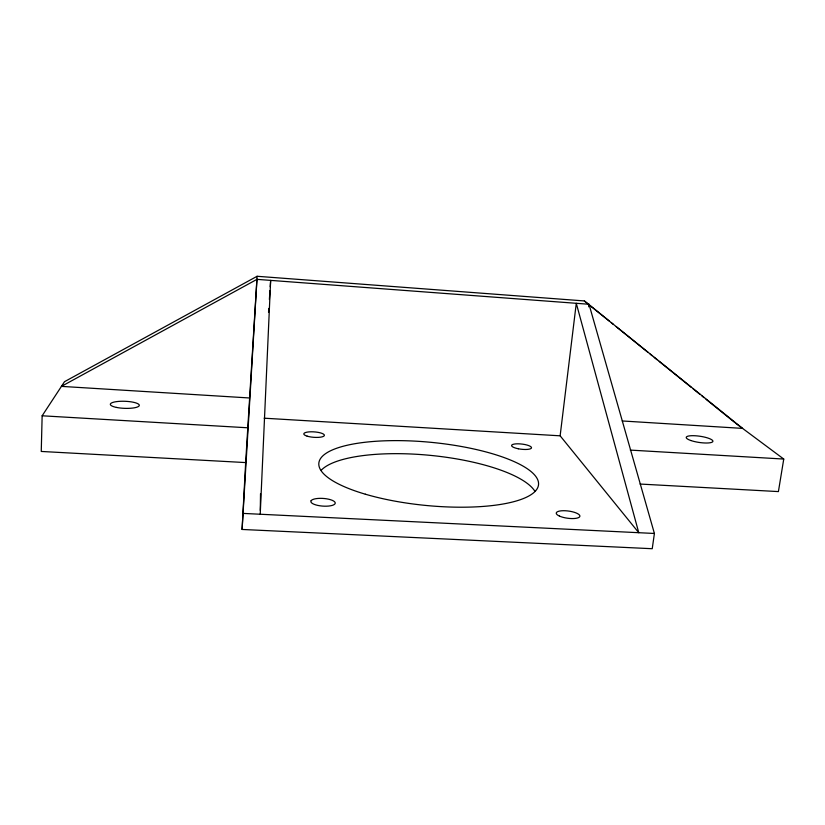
<?xml version="1.0" encoding="UTF-8"?>
<svg xmlns="http://www.w3.org/2000/svg" width="825" height="825" viewBox="0 0 825 825"><rect width="100%" height="100%" fill="white"/><g stroke="black" fill="none" stroke-linecap="round" stroke-linejoin="round"><path stroke-width="1.24" d="M260.288 510.397L260.514 493.721M257.101 276.282L64.505 381.697L42.147 415.79L41.25 451.45L245.664 462.577L257.101 276.282L584.358 300.939L742.562 428.392L622.246 420.967M260.226 514.243L270.652 280.387L270.229 286.76M249.439 397.97L61.432 386.378L256.957 279.355L589.009 304.26L654.4 533.466L652.235 548.718L242.096 529.454L245.664 462.577M242.096 529.454L256.957 279.355M268.548 312.252L268.795 308.426M269.383 299.506L269.971 290.586M560.134 435.817L576.283 303.301L638.767 532.702L560.134 435.817L264.134 418.192M588.689 306.817L589.009 304.26M735.962 423.472L783.75 459.051L778.408 491.587L640.087 484.048M243.127 513.408L654.4 533.466M42.147 415.79L247.871 427.793M630.279 450.099L783.75 459.051M584.358 300.939L609.293 321.09M611.284 322.709L613.284 324.318M616.275 326.731L648.192 352.533M650.183 354.142L652.183 355.761M654.173 357.369L657.164 359.793M659.165 361.402L691.082 387.193M693.072 388.812L700.054 394.453M702.054 396.062L704.045 397.681M706.035 399.29L734.962 422.668M321.286 470.188A110.076 32.742 5.6 0 1 430.66 455.4A110.076 32.742 5.6 0 1 534.837 491.195M311.159 500.641L310.85 501.621A12.231 3.847 4.1 0 0 328.567 506.065A12.231 3.847 4.1 0 0 330.577 499.723A12.231 3.847 4.1 0 0 311.159 500.641M518.265 448.769L515.924 448.202A10.055 2.609 6.7 0 1 514.068 444.097A10.055 2.609 6.7 0 1 529.052 445.727L530.496 446.459A10.055 2.609 6.7 0 1 529.042 449.192A10.055 2.609 6.7 0 1 518.265 448.769M116.449 407.416A14.499 3.537 2.1 0 0 139.239 405.653A14.499 3.537 2.1 0 0 118.759 401.393A14.499 3.537 2.1 0 0 116.449 407.416M307.147 436.157A10.312 2.723 4.1 0 0 324.142 435.878A10.312 2.723 4.1 0 0 311.015 431.795A10.312 2.723 4.1 0 0 307.147 436.157M365.331 494.196A110.364 31.659 5.6 0 0 538.117 486.626A110.364 31.659 5.6 0 0 382.614 440.901A110.364 31.659 5.6 0 0 365.331 494.196M559.494 516.11A11.932 3.63 7.7 0 0 579.428 517.058A11.932 3.63 7.7 0 0 565.331 510.747A11.932 3.63 7.7 0 0 559.494 516.11M690.845 440.519A13.478 3.125 8.4 0 0 712.676 441.777A13.478 3.125 8.4 0 0 695.197 435.755A13.478 3.125 8.4 0 0 690.845 440.519"/></g></svg>
